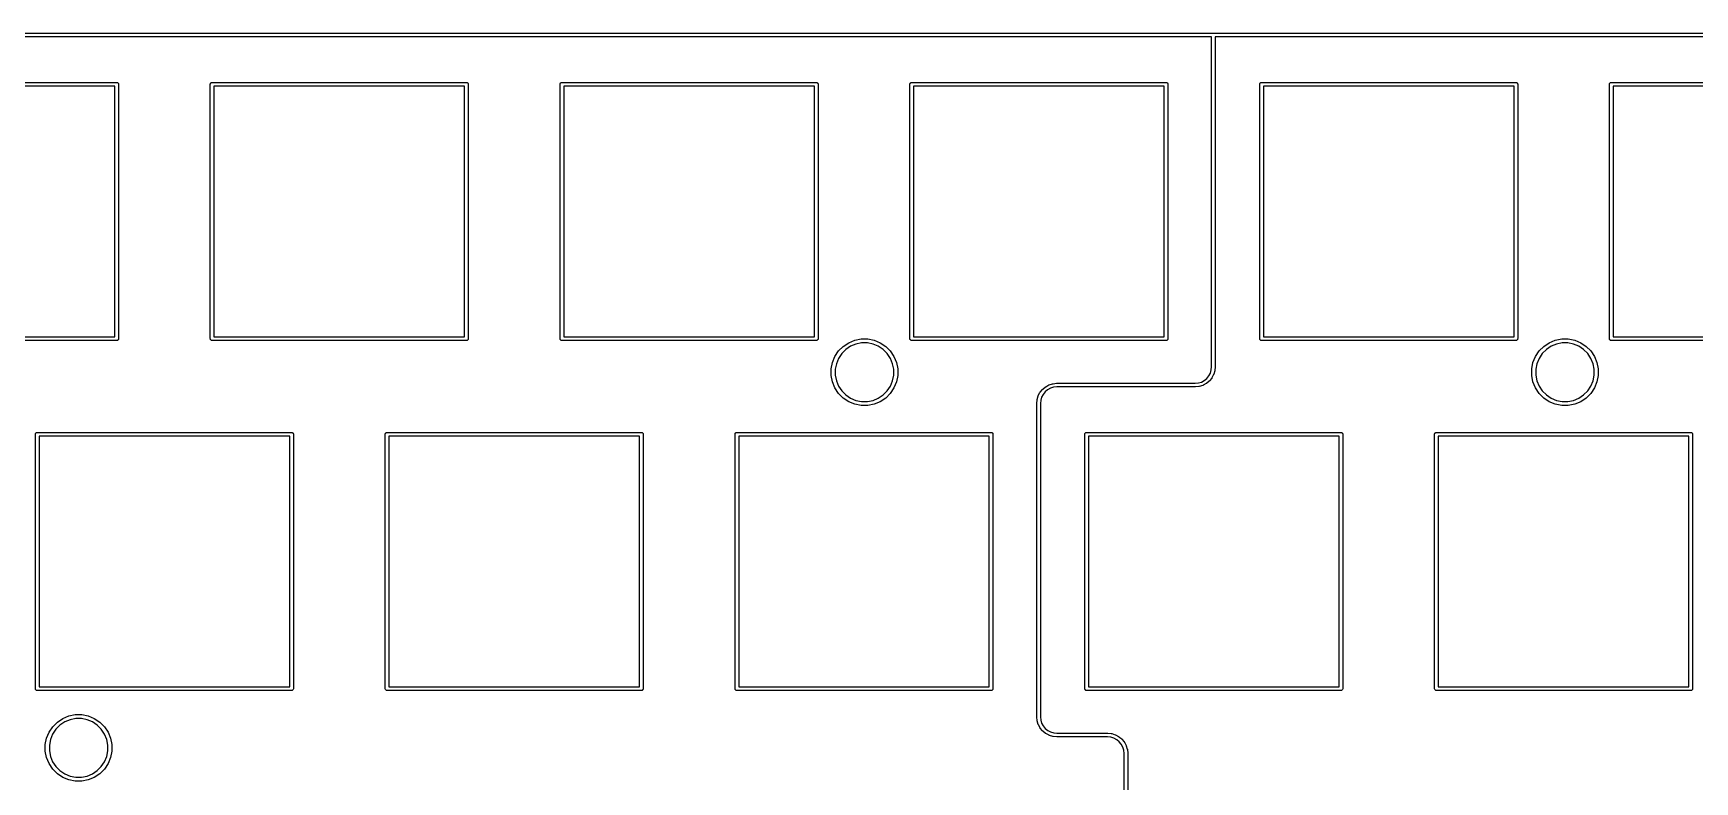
# Model space of a CAD drawing. Extents: x -1 to 304, y -94 to 1.
# Drawn here: x 87 to 177.5, y -39.5 to 1.3 of the extents above; entities that cross this region are included whole.
import ezdxf

# ---------------------------------------------------------------- set-up
doc = ezdxf.new("R2010")
doc.units = 0
doc.layers.add('BLACK', color=7, linetype='CONTINUOUS')

msp = doc.modelspace()

# ---------------------------------------------------------------- linework, layer by layer
at = {"layer": 'BLACK', "linetype": 'CONTINUOUS'}
for p, q in [((151.183, 1.0712), (2.83106, 1.0712)), ((2.83205, 1.2712), (151.278, 1.2712)), ((151.183, -16.8782), (151.183, 1.0712)), ((151.278, 1.2712), (151.283, 1.27168)), ((151.283, 1.27168), (151.288, 1.2712)), ((151.288, 1.2712), (299.777, 1.2712)), ((299.778, 1.0712), (151.383, 1.0712)), ((151.383, 1.0712), (151.383, -16.888)), ((77.7089, -1.4035), (91.5481, -1.4035)), ((91.453, -1.6035), (77.804, -1.6035)), ((91.453, -15.2525), (91.453, -1.6035)), ((91.5481, -1.4035), (91.553, -1.40302)), ((91.553, -1.40302), (91.5579, -1.4035)), ((91.5579, -1.4035), (91.5726, -1.40495)), ((91.5726, -1.40495), (91.5915, -1.41067)), ((91.5915, -1.41067), (91.6089, -1.41995)), ((91.6089, -1.41995), (91.6241, -1.43245)), ((91.6241, -1.43245), (91.6366, -1.44768)), ((91.6366, -1.44768), (91.6459, -1.46505)), ((91.6459, -1.46505), (91.6516, -1.4839)), ((91.6516, -1.4839), (91.6535, -1.5035)), ((91.6535, -1.5035), (91.653, -1.5084)), ((91.653, -1.5084), (91.653, -15.3476)), ((96.6536, -1.5035), (96.6555, -1.4839)), ((96.654, -1.50841), (96.6536, -1.5035)), ((96.654, -15.3476), (96.654, -1.50841)), ((96.6555, -1.4839), (96.6612, -1.46505)), ((96.6612, -1.46505), (96.6705, -1.44768)), ((96.6705, -1.44768), (96.683, -1.43245)), ((96.683, -1.43245), (96.6982, -1.41995)), ((96.6982, -1.41995), (96.7156, -1.41067)), ((96.7156, -1.41067), (96.7344, -1.40495)), ((96.7344, -1.40495), (96.7491, -1.4035)), ((96.7491, -1.4035), (96.754, -1.40302)), ((96.754, -1.40302), (96.7589, -1.4035)), ((96.7589, -1.4035), (110.598, -1.4035)), ((96.854, -1.6035), (96.854, -15.2525)), ((110.503, -1.6035), (96.854, -1.6035)), ((110.503, -15.2525), (110.503, -1.6035)), ((110.598, -1.4035), (110.603, -1.40302)), ((110.603, -1.40302), (110.608, -1.4035)), ((110.608, -1.4035), (110.623, -1.40495)), ((110.623, -1.40495), (110.641, -1.41067)), ((110.641, -1.41067), (110.659, -1.41995)), ((110.659, -1.41995), (110.674, -1.43245)), ((110.674, -1.43245), (110.687, -1.44768)), ((110.687, -1.44768), (110.696, -1.46505)), ((110.696, -1.46505), (110.702, -1.4839)), ((110.702, -1.4839), (110.704, -1.5035)), ((110.704, -1.5035), (110.703, -1.5084)), ((110.703, -1.5084), (110.703, -15.3476)), ((115.704, -1.5035), (115.705, -1.4839)), ((115.704, -1.50841), (115.704, -1.5035)), ((115.704, -15.3476), (115.704, -1.50841)), ((115.705, -1.4839), (115.711, -1.46505)), ((115.711, -1.46505), (115.72, -1.44768)), ((115.72, -1.44768), (115.733, -1.43245)), ((115.733, -1.43245), (115.748, -1.41995)), ((115.748, -1.41995), (115.766, -1.41067)), ((115.766, -1.41067), (115.784, -1.40495)), ((115.784, -1.40495), (115.799, -1.4035)), ((115.799, -1.4035), (115.804, -1.40302)), ((115.804, -1.40302), (115.809, -1.4035)), ((115.809, -1.4035), (129.648, -1.4035)), ((115.904, -1.6035), (115.904, -15.2525)), ((129.553, -1.6035), (115.904, -1.6035)), ((129.553, -15.2525), (129.553, -1.6035)), ((129.648, -1.4035), (129.653, -1.40302)), ((129.653, -1.40302), (129.658, -1.4035)), ((129.658, -1.4035), (129.673, -1.40495)), ((129.673, -1.40495), (129.691, -1.41067)), ((129.691, -1.41067), (129.709, -1.41995)), ((129.709, -1.41995), (129.724, -1.43245)), ((129.724, -1.43245), (129.737, -1.44768)), ((129.737, -1.44768), (129.746, -1.46505)), ((129.746, -1.46505), (129.752, -1.4839)), ((129.752, -1.4839), (129.754, -1.5035)), ((129.754, -1.5035), (129.753, -1.5084)), ((129.753, -1.5084), (129.753, -15.3476)), ((134.754, -1.5035), (134.755, -1.4839)), ((134.754, -1.50841), (134.754, -1.5035)), ((134.754, -15.3476), (134.754, -1.50841)), ((134.755, -1.4839), (134.761, -1.46505)), ((134.761, -1.46505), (134.77, -1.44768)), ((134.77, -1.44768), (134.783, -1.43245)), ((134.783, -1.43245), (134.798, -1.41995)), ((134.798, -1.41995), (134.816, -1.41067)), ((134.816, -1.41067), (134.834, -1.40495)), ((134.834, -1.40495), (134.849, -1.4035)), ((134.849, -1.4035), (134.854, -1.40302)), ((134.854, -1.40302), (134.859, -1.4035)), ((134.859, -1.4035), (148.698, -1.4035)), ((134.954, -1.6035), (134.954, -15.2525)), ((148.603, -1.6035), (134.954, -1.6035)), ((148.603, -15.2525), (148.603, -1.6035)), ((148.698, -1.4035), (148.703, -1.40302)), ((148.703, -1.40302), (148.708, -1.4035)), ((148.708, -1.4035), (148.723, -1.40495)), ((148.723, -1.40495), (148.741, -1.41067)), ((148.741, -1.41067), (148.759, -1.41995)), ((148.759, -1.41995), (148.774, -1.43245)), ((148.774, -1.43245), (148.787, -1.44768)), ((148.787, -1.44768), (148.796, -1.46505)), ((148.796, -1.46505), (148.802, -1.4839)), ((148.802, -1.4839), (148.804, -1.5035)), ((148.804, -1.5035), (148.803, -1.5084)), ((148.803, -1.5084), (148.803, -15.3476)), ((153.804, -1.5035), (153.805, -1.4839)), ((153.804, -1.50841), (153.804, -1.5035)), ((153.804, -15.3476), (153.804, -1.50841)), ((153.805, -1.4839), (153.811, -1.46505)), ((153.811, -1.46505), (153.82, -1.44768)), ((153.82, -1.44768), (153.833, -1.43245)), ((153.833, -1.43245), (153.848, -1.41995)), ((153.848, -1.41995), (153.866, -1.41067)), ((153.866, -1.41067), (153.884, -1.40495)), ((153.884, -1.40495), (153.899, -1.4035)), ((153.899, -1.4035), (153.904, -1.40302)), ((153.904, -1.40302), (153.909, -1.4035)), ((153.909, -1.4035), (167.748, -1.4035)), ((154.004, -1.6035), (154.004, -15.2525)), ((167.653, -1.6035), (154.004, -1.6035)), ((167.653, -15.2525), (167.653, -1.6035)), ((167.748, -1.4035), (167.753, -1.40302)), ((167.753, -1.40302), (167.758, -1.4035)), ((167.758, -1.4035), (167.773, -1.40495)), ((167.773, -1.40495), (167.791, -1.41067)), ((167.791, -1.41067), (167.809, -1.41995)), ((167.809, -1.41995), (167.824, -1.43245)), ((167.824, -1.43245), (167.837, -1.44768)), ((167.837, -1.44768), (167.846, -1.46505)), ((167.846, -1.46505), (167.852, -1.4839)), ((167.852, -1.4839), (167.854, -1.5035)), ((167.854, -1.5035), (167.853, -1.5084)), ((167.853, -1.5084), (167.853, -15.3476)), ((172.854, -1.5035), (172.855, -1.4839)), ((172.854, -1.50841), (172.854, -1.5035)), ((172.854, -15.3476), (172.854, -1.50841)), ((172.855, -1.4839), (172.861, -1.46505)), ((172.861, -1.46505), (172.87, -1.44768)), ((172.87, -1.44768), (172.883, -1.43245)), ((172.883, -1.43245), (172.898, -1.41995)), ((172.898, -1.41995), (172.916, -1.41067)), ((172.916, -1.41067), (172.934, -1.40495)), ((172.934, -1.40495), (172.949, -1.4035)), ((172.949, -1.4035), (172.954, -1.40302)), ((172.954, -1.40302), (172.959, -1.4035)), ((172.959, -1.4035), (186.798, -1.4035)), ((173.054, -1.6035), (173.054, -15.2525)), ((186.703, -1.6035), (173.054, -1.6035)), ((77.804, -15.2525), (91.453, -15.2525)), ((91.6516, -15.3721), (91.6459, -15.391)), ((91.6535, -15.3525), (91.6516, -15.3721)), ((91.653, -15.3476), (91.6535, -15.3525)), ((96.6536, -15.3525), (96.654, -15.3476)), ((96.6555, -15.3721), (96.6536, -15.3525)), ((96.6612, -15.391), (96.6555, -15.3721)), ((96.854, -15.2525), (110.503, -15.2525)), ((110.702, -15.3721), (110.696, -15.391)), ((110.704, -15.3525), (110.702, -15.3721)), ((110.703, -15.3476), (110.704, -15.3525)), ((115.704, -15.3525), (115.704, -15.3476)), ((115.705, -15.3721), (115.704, -15.3525)), ((115.711, -15.391), (115.705, -15.3721)), ((115.904, -15.2525), (129.553, -15.2525)), ((129.752, -15.3721), (129.746, -15.391)), ((129.754, -15.3525), (129.752, -15.3721)), ((129.753, -15.3476), (129.754, -15.3525)), ((131.751, -15.4372), (132.101, -15.3676)), ((132.101, -15.3676), (132.458, -15.3676)), ((132.458, -15.3676), (132.807, -15.4372)), ((134.754, -15.3525), (134.754, -15.3476)), ((134.755, -15.3721), (134.754, -15.3525)), ((134.761, -15.391), (134.755, -15.3721)), ((134.954, -15.2525), (148.603, -15.2525)), ((148.802, -15.3721), (148.796, -15.391)), ((148.804, -15.3525), (148.802, -15.3721)), ((148.803, -15.3476), (148.804, -15.3525)), ((153.804, -15.3525), (153.804, -15.3476)), ((153.805, -15.3721), (153.804, -15.3525)), ((153.811, -15.391), (153.805, -15.3721)), ((154.004, -15.2525), (167.653, -15.2525)), ((167.852, -15.3721), (167.846, -15.391)), ((167.854, -15.3525), (167.852, -15.3721)), ((167.853, -15.3476), (167.854, -15.3525)), ((169.901, -15.4372), (170.251, -15.3676)), ((170.251, -15.3676), (170.608, -15.3676)), ((170.608, -15.3676), (170.957, -15.4372)), ((172.854, -15.3525), (172.854, -15.3476)), ((172.855, -15.3721), (172.854, -15.3525)), ((172.861, -15.391), (172.855, -15.3721)), ((173.054, -15.2525), (186.703, -15.2525)), ((91.5481, -15.4525), (77.7089, -15.4525)), ((91.553, -15.453), (91.5481, -15.4525)), ((91.5579, -15.4525), (91.553, -15.453)), ((91.5726, -15.4511), (91.5579, -15.4525)), ((91.5915, -15.4453), (91.5726, -15.4511)), ((91.6089, -15.436), (91.5915, -15.4453)), ((91.6241, -15.4236), (91.6089, -15.436)), ((91.6366, -15.4083), (91.6241, -15.4236)), ((91.6459, -15.391), (91.6366, -15.4083)), ((96.6705, -15.4083), (96.6612, -15.391)), ((96.683, -15.4236), (96.6705, -15.4083)), ((96.6982, -15.436), (96.683, -15.4236)), ((96.7156, -15.4453), (96.6982, -15.436)), ((96.7344, -15.4511), (96.7156, -15.4453)), ((96.754, -15.453), (96.7344, -15.4511)), ((96.7589, -15.4525), (96.754, -15.453)), ((110.598, -15.4525), (96.7589, -15.4525)), ((110.603, -15.453), (110.598, -15.4525)), ((110.608, -15.4525), (110.603, -15.453)), ((110.623, -15.4511), (110.608, -15.4525)), ((110.641, -15.4453), (110.623, -15.4511)), ((110.659, -15.436), (110.641, -15.4453)), ((110.674, -15.4236), (110.659, -15.436)), ((110.687, -15.4083), (110.674, -15.4236)), ((110.696, -15.391), (110.687, -15.4083)), ((115.72, -15.4083), (115.711, -15.391)), ((115.733, -15.4236), (115.72, -15.4083)), ((115.748, -15.436), (115.733, -15.4236)), ((115.766, -15.4453), (115.748, -15.436)), ((115.784, -15.4511), (115.766, -15.4453)), ((115.804, -15.453), (115.784, -15.4511)), ((115.809, -15.4525), (115.804, -15.453)), ((129.648, -15.4525), (115.809, -15.4525)), ((129.653, -15.453), (129.648, -15.4525)), ((129.658, -15.4525), (129.653, -15.453)), ((129.673, -15.4511), (129.658, -15.4525)), ((129.691, -15.4453), (129.673, -15.4511)), ((129.709, -15.436), (129.691, -15.4453)), ((129.724, -15.4236), (129.709, -15.436)), ((129.737, -15.4083), (129.724, -15.4236)), ((129.746, -15.391), (129.737, -15.4083)), ((130.674, -16.3209), (130.872, -16.0242)), ((131.042, -16.1638), (130.868, -16.4246)), ((130.872, -16.0242), (131.125, -15.7719)), ((131.264, -15.942), (131.042, -16.1638)), ((131.125, -15.7719), (131.421, -15.5737)), ((131.525, -15.7677), (131.264, -15.942)), ((131.421, -15.5737), (131.751, -15.4372)), ((131.815, -15.6477), (131.525, -15.7677)), ((132.122, -15.5865), (131.815, -15.6477)), ((132.436, -15.5865), (132.122, -15.5865)), ((132.744, -15.6477), (132.436, -15.5865)), ((133.033, -15.7677), (132.744, -15.6477)), ((132.807, -15.4372), (133.137, -15.5737)), ((133.294, -15.942), (133.033, -15.7677)), ((133.137, -15.5737), (133.434, -15.7719)), ((133.516, -16.1638), (133.294, -15.942)), ((133.434, -15.7719), (133.686, -16.0242)), ((133.69, -16.4246), (133.516, -16.1638)), ((133.686, -16.0242), (133.884, -16.3209)), ((134.77, -15.4083), (134.761, -15.391)), ((134.783, -15.4236), (134.77, -15.4083)), ((134.798, -15.436), (134.783, -15.4236)), ((134.816, -15.4453), (134.798, -15.436)), ((134.834, -15.4511), (134.816, -15.4453)), ((134.854, -15.453), (134.834, -15.4511)), ((134.859, -15.4525), (134.854, -15.453)), ((148.698, -15.4525), (134.859, -15.4525)), ((148.703, -15.453), (148.698, -15.4525)), ((148.708, -15.4525), (148.703, -15.453)), ((148.723, -15.4511), (148.708, -15.4525)), ((148.741, -15.4453), (148.723, -15.4511)), ((148.759, -15.436), (148.741, -15.4453)), ((148.774, -15.4236), (148.759, -15.436)), ((148.787, -15.4083), (148.774, -15.4236)), ((148.796, -15.391), (148.787, -15.4083)), ((153.82, -15.4083), (153.811, -15.391)), ((153.833, -15.4236), (153.82, -15.4083)), ((153.848, -15.436), (153.833, -15.4236)), ((153.866, -15.4453), (153.848, -15.436)), ((153.884, -15.4511), (153.866, -15.4453)), ((153.904, -15.453), (153.884, -15.4511)), ((153.909, -15.4525), (153.904, -15.453)), ((167.748, -15.4525), (153.909, -15.4525)), ((167.753, -15.453), (167.748, -15.4525)), ((167.758, -15.4525), (167.753, -15.453)), ((167.773, -15.4511), (167.758, -15.4525)), ((167.791, -15.4453), (167.773, -15.4511)), ((167.809, -15.436), (167.791, -15.4453)), ((167.824, -15.4236), (167.809, -15.436)), ((167.837, -15.4083), (167.824, -15.4236)), ((167.846, -15.391), (167.837, -15.4083)), ((168.824, -16.3209), (169.022, -16.0242)), ((169.192, -16.1638), (169.018, -16.4246)), ((169.022, -16.0242), (169.275, -15.7719)), ((169.414, -15.942), (169.192, -16.1638)), ((169.275, -15.7719), (169.571, -15.5737)), ((169.675, -15.7677), (169.414, -15.942)), ((169.571, -15.5737), (169.901, -15.4372)), ((169.965, -15.6477), (169.675, -15.7677)), ((170.272, -15.5865), (169.965, -15.6477)), ((170.586, -15.5865), (170.272, -15.5865)), ((170.894, -15.6477), (170.586, -15.5865)), ((171.183, -15.7677), (170.894, -15.6477)), ((170.957, -15.4372), (171.287, -15.5737)), ((171.444, -15.942), (171.183, -15.7677)), ((171.287, -15.5737), (171.584, -15.7719)), ((171.666, -16.1638), (171.444, -15.942)), ((171.584, -15.7719), (171.836, -16.0242)), ((171.84, -16.4246), (171.666, -16.1638)), ((171.836, -16.0242), (172.034, -16.3209)), ((172.87, -15.4083), (172.861, -15.391)), ((172.883, -15.4236), (172.87, -15.4083)), ((172.898, -15.436), (172.883, -15.4236)), ((172.916, -15.4453), (172.898, -15.436)), ((172.934, -15.4511), (172.916, -15.4453)), ((172.954, -15.453), (172.934, -15.4511)), ((172.959, -15.4525), (172.954, -15.453)), ((186.798, -15.4525), (172.959, -15.4525)), ((130.468, -17.0004), (130.537, -16.6505)), ((130.468, -17.3572), (130.468, -17.0004)), ((130.537, -16.6505), (130.674, -16.3209)), ((130.748, -16.7143), (130.687, -17.022)), ((130.687, -17.022), (130.687, -17.3356)), ((130.868, -16.4246), (130.748, -16.7143)), ((133.81, -16.7143), (133.69, -16.4246)), ((133.871, -17.022), (133.81, -16.7143)), ((133.871, -17.3356), (133.871, -17.022)), ((133.884, -16.3209), (134.021, -16.6505)), ((134.021, -16.6505), (134.09, -17.0004)), ((134.09, -17.0004), (134.09, -17.3572)), ((151.115, -17.2259), (151.166, -17.0578)), ((151.166, -17.0578), (151.183, -16.8782)), ((151.36, -17.1062), (151.304, -17.2931)), ((151.362, -17.0973), (151.36, -17.1062)), ((151.364, -17.0885), (151.362, -17.0973)), ((151.383, -16.8929), (151.364, -17.0871)), ((151.364, -17.0871), (151.364, -17.0885)), ((151.383, -16.888), (151.383, -16.8928)), ((151.383, -16.8928), (151.383, -16.8929)), ((168.618, -17.0004), (168.687, -16.6505)), ((168.618, -17.3572), (168.618, -17.0004)), ((168.687, -16.6505), (168.824, -16.3209)), ((168.898, -16.7143), (168.837, -17.022)), ((168.837, -17.022), (168.837, -17.3356)), ((169.018, -16.4246), (168.898, -16.7143)), ((171.96, -16.7143), (171.84, -16.4246)), ((172.021, -17.022), (171.96, -16.7143)), ((172.021, -17.3356), (172.021, -17.022)), ((172.034, -16.3209), (172.171, -16.6505)), ((172.171, -16.6505), (172.24, -17.0004)), ((172.24, -17.0004), (172.24, -17.3572)), ((130.537, -17.7071), (130.468, -17.3572)), ((130.674, -18.0367), (130.537, -17.7071)), ((130.872, -18.3334), (130.674, -18.0367)), ((130.687, -17.3356), (130.748, -17.6433)), ((130.748, -17.6433), (130.868, -17.933)), ((130.868, -17.933), (131.042, -18.1938)), ((133.516, -18.1938), (133.69, -17.933)), ((133.884, -18.0367), (133.686, -18.3334)), ((133.69, -17.933), (133.81, -17.6433)), ((133.81, -17.6433), (133.871, -17.3356)), ((134.021, -17.7071), (133.884, -18.0367)), ((134.09, -17.3572), (134.021, -17.7071)), ((141.985, -18.1014), (142.135, -17.977)), ((142.135, -17.977), (142.136, -17.9761)), ((142.136, -17.9761), (142.144, -17.9712)), ((142.144, -17.9712), (142.152, -17.9661)), ((142.152, -17.9661), (142.323, -17.8733)), ((142.41, -18.0539), (142.255, -18.1374)), ((142.323, -17.8733), (142.324, -17.8726)), ((142.324, -17.8726), (142.333, -17.8692)), ((142.333, -17.8692), (142.341, -17.8657)), ((142.341, -17.8657), (142.528, -17.808)), ((142.577, -18.002), (142.41, -18.0539)), ((142.528, -17.808), (142.529, -17.8076)), ((142.529, -17.8076), (142.538, -17.8059)), ((142.538, -17.8059), (142.547, -17.8041)), ((142.547, -17.8041), (142.741, -17.7837)), ((142.757, -17.9831), (142.577, -18.002)), ((142.741, -17.7837), (142.742, -17.7835)), ((142.742, -17.7835), (142.747, -17.7836)), ((142.747, -17.7836), (142.751, -17.7831)), ((142.751, -17.7831), (142.753, -17.7831)), ((142.753, -17.7831), (142.753, -17.7831)), ((142.753, -17.7831), (150.283, -17.7831)), ((142.758, -17.9831), (142.757, -17.9831)), ((150.288, -17.9831), (142.758, -17.9831)), ((150.283, -17.7831), (150.285, -17.7831)), ((150.285, -17.7831), (150.464, -17.7642)), ((150.291, -17.9831), (150.288, -17.9831)), ((150.288, -17.9831), (150.288, -17.9831)), ((150.295, -17.9826), (150.291, -17.9831)), ((150.299, -17.9827), (150.295, -17.9826)), ((150.301, -17.9825), (150.299, -17.9827)), ((150.495, -17.9621), (150.301, -17.9825)), ((150.464, -17.7642), (150.632, -17.7123)), ((150.504, -17.9603), (150.495, -17.9621)), ((150.513, -17.9586), (150.504, -17.9603)), ((150.514, -17.9582), (150.513, -17.9586)), ((150.7, -17.9005), (150.514, -17.9582)), ((150.632, -17.7123), (150.786, -17.6288)), ((150.709, -17.897), (150.7, -17.9005)), ((150.717, -17.8936), (150.709, -17.897)), ((150.718, -17.8929), (150.717, -17.8936)), ((150.89, -17.8001), (150.718, -17.8929)), ((150.718, -17.8929), (150.718, -17.8929)), ((150.718, -17.8929), (150.718, -17.8929)), ((150.786, -17.6288), (150.922, -17.5169)), ((150.898, -17.795), (150.89, -17.8001)), ((150.905, -17.7901), (150.898, -17.795)), ((150.906, -17.7892), (150.905, -17.7901)), ((151.057, -17.6648), (150.906, -17.7892)), ((150.922, -17.5169), (151.032, -17.3809)), ((151.032, -17.3809), (151.115, -17.2259)), ((151.063, -17.6583), (151.057, -17.6648)), ((151.069, -17.652), (151.063, -17.6583)), ((151.07, -17.6509), (151.069, -17.652)), ((151.194, -17.4997), (151.07, -17.6509)), ((151.07, -17.6509), (151.07, -17.6509)), ((151.07, -17.6509), (151.07, -17.6509)), ((151.199, -17.4922), (151.194, -17.4997)), ((151.204, -17.4847), (151.199, -17.4922)), ((151.296, -17.3111), (151.204, -17.4834)), ((151.204, -17.4834), (151.204, -17.4834)), ((151.204, -17.4834), (151.204, -17.4834)), ((151.204, -17.4834), (151.204, -17.4847)), ((151.3, -17.3027), (151.296, -17.3111)), ((151.303, -17.2944), (151.3, -17.3027)), ((151.304, -17.2931), (151.303, -17.2944)), ((168.687, -17.7071), (168.618, -17.3572)), ((168.824, -18.0367), (168.687, -17.7071)), ((169.022, -18.3334), (168.824, -18.0367)), ((168.837, -17.3356), (168.898, -17.6433)), ((168.898, -17.6433), (169.018, -17.933)), ((169.018, -17.933), (169.192, -18.1938)), ((171.666, -18.1938), (171.84, -17.933)), ((172.034, -18.0367), (171.836, -18.3334)), ((171.84, -17.933), (171.96, -17.6433)), ((171.96, -17.6433), (172.021, -17.3356)), ((172.171, -17.7071), (172.034, -18.0367)), ((172.24, -17.3572), (172.171, -17.7071)), ((131.125, -18.5857), (130.872, -18.3334)), ((131.042, -18.1938), (131.264, -18.4156)), ((131.421, -18.7839), (131.125, -18.5857)), ((131.264, -18.4156), (131.525, -18.5899)), ((131.751, -18.9204), (131.421, -18.7839)), ((131.525, -18.5899), (131.815, -18.7099)), ((132.101, -18.99), (131.751, -18.9204)), ((131.815, -18.7099), (132.122, -18.7711)), ((132.458, -18.99), (132.101, -18.99)), ((132.122, -18.7711), (132.436, -18.7711)), ((132.436, -18.7711), (132.744, -18.7099)), ((132.807, -18.9204), (132.458, -18.99)), ((132.744, -18.7099), (133.033, -18.5899)), ((133.137, -18.7839), (132.807, -18.9204)), ((133.033, -18.5899), (133.294, -18.4156)), ((133.434, -18.5857), (133.137, -18.7839)), ((133.294, -18.4156), (133.516, -18.1938)), ((133.686, -18.3334), (133.434, -18.5857)), ((141.658, -18.8782), (141.659, -18.8734)), ((141.658, -35.9352), (141.658, -18.8782)), ((141.659, -18.8733), (141.678, -18.6791)), ((141.659, -18.8734), (141.659, -18.8733)), ((141.678, -18.6777), (141.68, -18.6689)), ((141.678, -18.6791), (141.678, -18.6777)), ((141.68, -18.6689), (141.682, -18.66)), ((141.682, -18.66), (141.738, -18.4731)), ((141.738, -18.4718), (141.742, -18.4635)), ((141.738, -18.4731), (141.738, -18.4718)), ((141.742, -18.4635), (141.745, -18.4551)), ((141.745, -18.4551), (141.837, -18.2828)), ((141.837, -18.2828), (141.838, -18.2815)), ((141.837, -18.2828), (141.837, -18.2828)), ((141.837, -18.2828), (141.837, -18.2828)), ((141.838, -18.2815), (141.843, -18.2741)), ((141.843, -18.2741), (141.848, -18.2665)), ((141.848, -18.2665), (141.971, -18.1153)), ((141.876, -18.7084), (141.858, -18.888)), ((141.858, -18.888), (141.858, -35.9302)), ((141.927, -18.5403), (141.876, -18.7084)), ((142.009, -18.3853), (141.927, -18.5403)), ((141.971, -18.1153), (141.972, -18.1142)), ((141.971, -18.1153), (141.971, -18.1153)), ((141.971, -18.1153), (141.971, -18.1153)), ((141.972, -18.1142), (141.979, -18.1079)), ((141.979, -18.1079), (141.985, -18.1014)), ((142.12, -18.2493), (142.009, -18.3853)), ((142.255, -18.1374), (142.12, -18.2493)), ((169.275, -18.5857), (169.022, -18.3334)), ((169.192, -18.1938), (169.414, -18.4156)), ((169.571, -18.7839), (169.275, -18.5857)), ((169.414, -18.4156), (169.675, -18.5899)), ((169.901, -18.9204), (169.571, -18.7839)), ((169.675, -18.5899), (169.965, -18.7099)), ((170.251, -18.99), (169.901, -18.9204)), ((169.965, -18.7099), (170.272, -18.7711)), ((170.608, -18.99), (170.251, -18.99)), ((170.272, -18.7711), (170.586, -18.7711)), ((170.586, -18.7711), (170.894, -18.7099)), ((170.957, -18.9204), (170.608, -18.99)), ((170.894, -18.7099), (171.183, -18.5899)), ((171.287, -18.7839), (170.957, -18.9204)), ((171.183, -18.5899), (171.444, -18.4156)), ((171.584, -18.5857), (171.287, -18.7839)), ((171.444, -18.4156), (171.666, -18.1938)), ((171.836, -18.3334), (171.584, -18.5857)), ((87.1286, -20.5535), (87.1305, -20.5339)), ((87.129, -20.5584), (87.1286, -20.5535)), ((87.129, -34.3976), (87.129, -20.5584)), ((87.1305, -20.5339), (87.1362, -20.515)), ((87.1362, -20.515), (87.1455, -20.4977)), ((87.1455, -20.4977), (87.158, -20.4824)), ((87.158, -20.4824), (87.1732, -20.47)), ((87.1732, -20.47), (87.1906, -20.4607)), ((87.1906, -20.4607), (87.2094, -20.4549)), ((87.2094, -20.4549), (87.2241, -20.4535)), ((87.2241, -20.4535), (87.229, -20.453)), ((87.229, -20.453), (87.2339, -20.4535)), ((87.2339, -20.4535), (101.073, -20.4535)), ((87.329, -20.6535), (87.329, -34.3025)), ((100.978, -20.6535), (87.329, -20.6535)), ((100.978, -34.3025), (100.978, -20.6535)), ((101.073, -20.4535), (101.078, -20.453)), ((101.078, -20.453), (101.083, -20.4535)), ((101.083, -20.4535), (101.098, -20.4549)), ((101.098, -20.4549), (101.116, -20.4607)), ((101.116, -20.4607), (101.134, -20.47)), ((101.134, -20.47), (101.149, -20.4824)), ((101.149, -20.4824), (101.162, -20.4977)), ((101.162, -20.4977), (101.171, -20.515)), ((101.171, -20.515), (101.177, -20.5339)), ((101.177, -20.5339), (101.179, -20.5535)), ((101.179, -20.5535), (101.178, -20.5584)), ((101.178, -20.5584), (101.178, -34.3976)), ((106.179, -20.5535), (106.18, -20.5339)), ((106.179, -20.5584), (106.179, -20.5535)), ((106.179, -34.3976), (106.179, -20.5584)), ((106.18, -20.5339), (106.186, -20.515)), ((106.186, -20.515), (106.195, -20.4977)), ((106.195, -20.4977), (106.208, -20.4824)), ((106.208, -20.4824), (106.223, -20.47)), ((106.223, -20.47), (106.241, -20.4607)), ((106.241, -20.4607), (106.259, -20.4549)), ((106.259, -20.4549), (106.274, -20.4535)), ((106.274, -20.4535), (106.279, -20.453)), ((106.279, -20.453), (106.284, -20.4535)), ((106.284, -20.4535), (120.123, -20.4535)), ((106.379, -20.6535), (106.379, -34.3025)), ((120.028, -20.6535), (106.379, -20.6535)), ((120.028, -34.3025), (120.028, -20.6535)), ((120.123, -20.4535), (120.128, -20.453)), ((120.128, -20.453), (120.133, -20.4535)), ((120.133, -20.4535), (120.148, -20.4549)), ((120.148, -20.4549), (120.166, -20.4607)), ((120.166, -20.4607), (120.184, -20.47)), ((120.184, -20.47), (120.199, -20.4824)), ((120.199, -20.4824), (120.212, -20.4977)), ((120.212, -20.4977), (120.221, -20.515)), ((120.221, -20.515), (120.227, -20.5339)), ((120.227, -20.5339), (120.229, -20.5535)), ((120.229, -20.5535), (120.228, -20.5584)), ((120.228, -20.5584), (120.228, -34.3976)), ((125.229, -20.5535), (125.23, -20.5339)), ((125.229, -20.5584), (125.229, -20.5535)), ((125.229, -34.3976), (125.229, -20.5584)), ((125.23, -20.5339), (125.236, -20.515)), ((125.236, -20.515), (125.245, -20.4977)), ((125.245, -20.4977), (125.258, -20.4824)), ((125.258, -20.4824), (125.273, -20.47)), ((125.273, -20.47), (125.291, -20.4607)), ((125.291, -20.4607), (125.309, -20.4549)), ((125.309, -20.4549), (125.324, -20.4535)), ((125.324, -20.4535), (125.329, -20.453)), ((125.329, -20.453), (125.334, -20.4535)), ((125.334, -20.4535), (139.173, -20.4535)), ((125.429, -20.6535), (125.429, -34.3025)), ((139.078, -20.6535), (125.429, -20.6535)), ((139.078, -34.3025), (139.078, -20.6535)), ((139.173, -20.4535), (139.178, -20.453)), ((139.178, -20.453), (139.183, -20.4535)), ((139.183, -20.4535), (139.198, -20.4549)), ((139.198, -20.4549), (139.216, -20.4607)), ((139.216, -20.4607), (139.234, -20.47)), ((139.234, -20.47), (139.249, -20.4824)), ((139.249, -20.4824), (139.262, -20.4977)), ((139.262, -20.4977), (139.271, -20.515)), ((139.271, -20.515), (139.277, -20.5339)), ((139.277, -20.5339), (139.279, -20.5535)), ((139.279, -20.5535), (139.278, -20.5584)), ((139.278, -20.5584), (139.278, -34.3976)), ((144.279, -20.5535), (144.28, -20.5339)), ((144.279, -20.5584), (144.279, -20.5535)), ((144.279, -34.3976), (144.279, -20.5584)), ((144.28, -20.5339), (144.286, -20.515)), ((144.286, -20.515), (144.295, -20.4977)), ((144.295, -20.4977), (144.308, -20.4824)), ((144.308, -20.4824), (144.323, -20.47)), ((144.323, -20.47), (144.341, -20.4607)), ((144.341, -20.4607), (144.359, -20.4549)), ((144.359, -20.4549), (144.374, -20.4535)), ((144.374, -20.4535), (144.379, -20.453)), ((144.379, -20.453), (144.384, -20.4535)), ((144.384, -20.4535), (158.223, -20.4535)), ((144.479, -20.6535), (144.479, -34.3025)), ((158.128, -20.6535), (144.479, -20.6535)), ((158.128, -34.3025), (158.128, -20.6535)), ((158.223, -20.4535), (158.228, -20.453)), ((158.228, -20.453), (158.233, -20.4535)), ((158.233, -20.4535), (158.248, -20.4549)), ((158.248, -20.4549), (158.266, -20.4607)), ((158.266, -20.4607), (158.284, -20.47)), ((158.284, -20.47), (158.299, -20.4824)), ((158.299, -20.4824), (158.312, -20.4977)), ((158.312, -20.4977), (158.321, -20.515)), ((158.321, -20.515), (158.327, -20.5339)), ((158.327, -20.5339), (158.329, -20.5535)), ((158.329, -20.5535), (158.328, -20.5584)), ((158.328, -20.5584), (158.328, -34.3976)), ((163.329, -20.5535), (163.33, -20.5339)), ((163.329, -20.5584), (163.329, -20.5535)), ((163.329, -34.3976), (163.329, -20.5584)), ((163.33, -20.5339), (163.336, -20.515)), ((163.336, -20.515), (163.345, -20.4977)), ((163.345, -20.4977), (163.358, -20.4824)), ((163.358, -20.4824), (163.373, -20.47)), ((163.373, -20.47), (163.391, -20.4607)), ((163.391, -20.4607), (163.409, -20.4549)), ((163.409, -20.4549), (163.424, -20.4535)), ((163.424, -20.4535), (163.429, -20.453)), ((163.429, -20.453), (163.434, -20.4535)), ((163.434, -20.4535), (177.273, -20.4535)), ((163.529, -20.6535), (163.529, -34.3025)), ((177.178, -20.6535), (163.529, -20.6535)), ((177.178, -34.3025), (177.178, -20.6535)), ((177.273, -20.4535), (177.278, -20.453)), ((177.278, -20.453), (177.283, -20.4535)), ((177.283, -20.4535), (177.298, -20.4549)), ((177.298, -20.4549), (177.316, -20.4607)), ((177.316, -20.4607), (177.334, -20.47)), ((177.334, -20.47), (177.349, -20.4824)), ((177.349, -20.4824), (177.362, -20.4977)), ((177.362, -20.4977), (177.371, -20.515)), ((177.371, -20.515), (177.377, -20.5339)), ((177.377, -20.5339), (177.379, -20.5535)), ((177.379, -20.5535), (177.378, -20.5584)), ((177.378, -20.5584), (177.378, -34.3976)), ((87.329, -34.3025), (100.978, -34.3025)), ((106.379, -34.3025), (120.028, -34.3025)), ((125.429, -34.3025), (139.078, -34.3025)), ((144.479, -34.3025), (158.128, -34.3025)), ((163.529, -34.3025), (177.178, -34.3025)), ((87.1286, -34.4025), (87.129, -34.3976)), ((87.1305, -34.4221), (87.1286, -34.4025)), ((87.1362, -34.441), (87.1305, -34.4221)), ((87.1455, -34.4583), (87.1362, -34.441)), ((87.158, -34.4736), (87.1455, -34.4583)), ((87.1732, -34.486), (87.158, -34.4736)), ((87.1906, -34.4953), (87.1732, -34.486)), ((87.2094, -34.5011), (87.1906, -34.4953)), ((87.229, -34.503), (87.2094, -34.5011)), ((87.2339, -34.5025), (87.229, -34.503)), ((101.073, -34.5025), (87.2339, -34.5025)), ((101.078, -34.503), (101.073, -34.5025)), ((101.083, -34.5025), (101.078, -34.503)), ((101.098, -34.5011), (101.083, -34.5025)), ((101.116, -34.4953), (101.098, -34.5011)), ((101.134, -34.486), (101.116, -34.4953)), ((101.149, -34.4736), (101.134, -34.486)), ((101.162, -34.4583), (101.149, -34.4736)), ((101.171, -34.441), (101.162, -34.4583)), ((101.177, -34.4221), (101.171, -34.441)), ((101.179, -34.4025), (101.177, -34.4221)), ((101.178, -34.3976), (101.179, -34.4025)), ((106.179, -34.4025), (106.179, -34.3976)), ((106.18, -34.4221), (106.179, -34.4025)), ((106.186, -34.441), (106.18, -34.4221)), ((106.195, -34.4583), (106.186, -34.441)), ((106.208, -34.4736), (106.195, -34.4583)), ((106.223, -34.486), (106.208, -34.4736)), ((106.241, -34.4953), (106.223, -34.486)), ((106.259, -34.5011), (106.241, -34.4953)), ((106.279, -34.503), (106.259, -34.5011)), ((106.284, -34.5025), (106.279, -34.503)), ((120.123, -34.5025), (106.284, -34.5025)), ((120.128, -34.503), (120.123, -34.5025)), ((120.133, -34.5025), (120.128, -34.503)), ((120.148, -34.5011), (120.133, -34.5025)), ((120.166, -34.4953), (120.148, -34.5011)), ((120.184, -34.486), (120.166, -34.4953)), ((120.199, -34.4736), (120.184, -34.486)), ((120.212, -34.4583), (120.199, -34.4736)), ((120.221, -34.441), (120.212, -34.4583)), ((120.227, -34.4221), (120.221, -34.441)), ((120.229, -34.4025), (120.227, -34.4221)), ((120.228, -34.3976), (120.229, -34.4025)), ((125.229, -34.4025), (125.229, -34.3976)), ((125.23, -34.4221), (125.229, -34.4025)), ((125.236, -34.441), (125.23, -34.4221)), ((125.245, -34.4583), (125.236, -34.441)), ((125.258, -34.4736), (125.245, -34.4583)), ((125.273, -34.486), (125.258, -34.4736)), ((125.291, -34.4953), (125.273, -34.486)), ((125.309, -34.5011), (125.291, -34.4953)), ((125.329, -34.503), (125.309, -34.5011)), ((125.334, -34.5025), (125.329, -34.503)), ((139.173, -34.5025), (125.334, -34.5025)), ((139.178, -34.503), (139.173, -34.5025)), ((139.183, -34.5025), (139.178, -34.503)), ((139.198, -34.5011), (139.183, -34.5025)), ((139.216, -34.4953), (139.198, -34.5011)), ((139.234, -34.486), (139.216, -34.4953)), ((139.249, -34.4736), (139.234, -34.486)), ((139.262, -34.4583), (139.249, -34.4736)), ((139.271, -34.441), (139.262, -34.4583)), ((139.277, -34.4221), (139.271, -34.441)), ((139.279, -34.4025), (139.277, -34.4221)), ((139.278, -34.3976), (139.279, -34.4025)), ((144.279, -34.4025), (144.279, -34.3976)), ((144.28, -34.4221), (144.279, -34.4025)), ((144.286, -34.441), (144.28, -34.4221)), ((144.295, -34.4583), (144.286, -34.441)), ((144.308, -34.4736), (144.295, -34.4583)), ((144.323, -34.486), (144.308, -34.4736)), ((144.341, -34.4953), (144.323, -34.486)), ((144.359, -34.5011), (144.341, -34.4953)), ((144.379, -34.503), (144.359, -34.5011)), ((144.384, -34.5025), (144.379, -34.503)), ((158.223, -34.5025), (144.384, -34.5025)), ((158.228, -34.503), (158.223, -34.5025)), ((158.233, -34.5025), (158.228, -34.503)), ((158.248, -34.5011), (158.233, -34.5025)), ((158.266, -34.4953), (158.248, -34.5011)), ((158.284, -34.486), (158.266, -34.4953)), ((158.299, -34.4736), (158.284, -34.486)), ((158.312, -34.4583), (158.299, -34.4736)), ((158.321, -34.441), (158.312, -34.4583)), ((158.327, -34.4221), (158.321, -34.441)), ((158.329, -34.4025), (158.327, -34.4221)), ((158.328, -34.3976), (158.329, -34.4025)), ((163.329, -34.4025), (163.329, -34.3976)), ((163.33, -34.4221), (163.329, -34.4025)), ((163.336, -34.441), (163.33, -34.4221)), ((163.345, -34.4583), (163.336, -34.441)), ((163.358, -34.4736), (163.345, -34.4583)), ((163.373, -34.486), (163.358, -34.4736)), ((163.391, -34.4953), (163.373, -34.486)), ((163.409, -34.5011), (163.391, -34.4953)), ((163.429, -34.503), (163.409, -34.5011)), ((163.434, -34.5025), (163.429, -34.503)), ((177.273, -34.5025), (163.434, -34.5025)), ((177.278, -34.503), (177.273, -34.5025)), ((177.283, -34.5025), (177.278, -34.503)), ((177.298, -34.5011), (177.283, -34.5025)), ((177.316, -34.4953), (177.298, -34.5011)), ((177.334, -34.486), (177.316, -34.4953)), ((177.349, -34.4736), (177.334, -34.486)), ((177.362, -34.4583), (177.349, -34.4736)), ((177.371, -34.441), (177.362, -34.4583)), ((177.377, -34.4221), (177.371, -34.441)), ((177.379, -34.4025), (177.377, -34.4221)), ((177.378, -34.3976), (177.379, -34.4025)), ((88.3245, -36.2219), (88.6212, -36.0237)), ((88.6212, -36.0237), (88.9508, -35.8872)), ((89.0147, -36.0977), (88.7249, -36.2177)), ((88.9508, -35.8872), (89.3007, -35.8176)), ((89.3223, -36.0365), (89.0147, -36.0977)), ((89.3007, -35.8176), (89.6575, -35.8176)), ((89.6359, -36.0365), (89.3223, -36.0365)), ((89.9436, -36.0977), (89.6359, -36.0365)), ((89.6575, -35.8176), (90.0074, -35.8872)), ((90.2334, -36.2177), (89.9436, -36.0977)), ((90.0074, -35.8872), (90.3371, -36.0237)), ((90.3371, -36.0237), (90.6337, -36.2219)), ((141.658, -35.9354), (141.658, -35.9352)), ((141.658, -35.9376), (141.658, -35.9354)), ((141.659, -35.942), (141.658, -35.9376)), ((141.659, -35.9463), (141.659, -35.942)), ((141.659, -35.9477), (141.659, -35.9463)), ((141.679, -36.1418), (141.659, -35.9477)), ((141.681, -36.1507), (141.679, -36.1418)), ((141.683, -36.1596), (141.681, -36.1507)), ((141.683, -36.1609), (141.683, -36.1596)), ((141.741, -36.3474), (141.683, -36.1609)), ((141.858, -35.9302), (141.858, -35.9319)), ((141.858, -35.9319), (141.877, -36.1112)), ((141.877, -36.1112), (141.929, -36.2789)), ((87.7375, -37.1005), (87.874, -36.7709)), ((87.874, -36.7709), (88.0722, -36.4742)), ((88.068, -36.8746), (87.948, -37.1643)), ((88.2423, -36.6138), (88.068, -36.8746)), ((88.0722, -36.4742), (88.3245, -36.2219)), ((88.4641, -36.392), (88.2423, -36.6138)), ((88.7249, -36.2177), (88.4641, -36.392)), ((90.4941, -36.392), (90.2334, -36.2177)), ((90.7159, -36.6138), (90.4941, -36.392)), ((90.6337, -36.2219), (90.886, -36.4742)), ((90.8902, -36.8746), (90.7159, -36.6138)), ((90.886, -36.4742), (91.0842, -36.7709)), ((91.0102, -37.1643), (90.8902, -36.8746)), ((91.0842, -36.7709), (91.2207, -37.1005)), ((141.744, -36.3558), (141.741, -36.3474)), ((141.748, -36.3641), (141.744, -36.3558)), ((141.748, -36.3654), (141.748, -36.3641)), ((141.841, -36.5371), (141.748, -36.3654)), ((141.748, -36.3654), (141.748, -36.3654)), ((141.748, -36.3654), (141.748, -36.3654)), ((141.846, -36.5446), (141.841, -36.5371)), ((141.851, -36.5522), (141.846, -36.5446)), ((141.852, -36.5532), (141.851, -36.5522)), ((141.977, -36.7036), (141.852, -36.5532)), ((141.929, -36.2789), (142.013, -36.4333)), ((141.983, -36.71), (141.977, -36.7036)), ((141.989, -36.7165), (141.983, -36.71)), ((141.99, -36.7174), (141.989, -36.7165)), ((142.142, -36.8407), (141.99, -36.7174)), ((141.99, -36.7174), (141.99, -36.7174)), ((141.99, -36.7174), (141.99, -36.7174)), ((142.013, -36.4333), (142.124, -36.5686)), ((142.124, -36.5686), (142.26, -36.6795)), ((142.149, -36.8457), (142.142, -36.8407)), ((142.157, -36.8509), (142.149, -36.8457)), ((142.158, -36.8515), (142.157, -36.8509)), ((142.33, -36.9431), (142.158, -36.8515)), ((142.158, -36.8515), (142.158, -36.8515)), ((142.158, -36.8515), (142.158, -36.8515)), ((142.26, -36.6795), (142.415, -36.7619)), ((142.339, -36.9466), (142.33, -36.9431)), ((142.347, -36.9502), (142.339, -36.9466)), ((142.348, -36.9506), (142.347, -36.9502)), ((142.535, -37.007), (142.348, -36.9506)), ((142.415, -36.7619), (142.584, -36.8127)), ((142.544, -37.0087), (142.535, -37.007)), ((142.553, -37.0106), (142.544, -37.0087)), ((142.554, -37.0108), (142.553, -37.0106)), ((142.749, -37.0298), (142.554, -37.0108)), ((142.554, -37.0108), (142.554, -37.0108)), ((142.584, -36.8127), (142.763, -36.8303)), ((142.753, -37.0303), (142.749, -37.0298)), ((142.749, -37.0298), (142.749, -37.0298)), ((145.514, -37.0303), (142.753, -37.0303)), ((142.763, -36.8303), (145.524, -36.8303)), ((145.694, -37.0479), (145.514, -37.0303)), ((145.524, -36.8303), (145.529, -36.8308)), ((145.529, -36.8308), (145.529, -36.8308)), ((145.529, -36.8308), (145.723, -36.8498)), ((145.862, -37.0987), (145.694, -37.0479)), ((145.723, -36.8498), (145.723, -36.8498)), ((145.723, -36.8498), (145.725, -36.85)), ((145.725, -36.85), (145.733, -36.8518)), ((145.733, -36.8518), (145.742, -36.8536)), ((145.742, -36.8536), (145.929, -36.91)), ((146.017, -37.1811), (145.862, -37.0987)), ((145.929, -36.91), (145.929, -36.91)), ((145.929, -36.91), (145.931, -36.9104)), ((145.931, -36.9104), (145.939, -36.914)), ((145.939, -36.914), (145.947, -36.9175)), ((145.947, -36.9175), (146.12, -37.0091)), ((146.12, -37.0091), (146.12, -37.0091)), ((146.12, -37.0091), (146.12, -37.0091)), ((146.12, -37.0091), (146.121, -37.0097)), ((146.121, -37.0097), (146.128, -37.0149)), ((146.128, -37.0149), (146.136, -37.0199)), ((146.136, -37.0199), (146.287, -37.1432)), ((87.6679, -37.4504), (87.7375, -37.1005)), ((87.6679, -37.8072), (87.6679, -37.4504)), ((87.7375, -38.1571), (87.6679, -37.8072)), ((87.948, -37.1643), (87.8868, -37.472)), ((87.8868, -37.472), (87.8868, -37.7856)), ((87.8868, -37.7856), (87.948, -38.0933)), ((91.0714, -37.472), (91.0102, -37.1643)), ((91.0102, -38.0933), (91.0714, -37.7856)), ((91.0714, -37.7856), (91.0714, -37.472)), ((91.2207, -37.1005), (91.2904, -37.4504)), ((91.2904, -37.8072), (91.2207, -38.1571)), ((91.2904, -37.4504), (91.2904, -37.8072)), ((146.153, -37.292), (146.017, -37.1811)), ((146.265, -37.4273), (146.153, -37.292)), ((146.349, -37.5817), (146.265, -37.4273)), ((146.287, -37.1432), (146.287, -37.1432)), ((146.287, -37.1432), (146.287, -37.1432)), ((146.287, -37.1432), (146.288, -37.1441)), ((146.288, -37.1441), (146.294, -37.1506)), ((146.294, -37.1506), (146.301, -37.157)), ((146.301, -37.157), (146.425, -37.3074)), ((146.4, -37.7494), (146.349, -37.5817)), ((146.419, -37.9287), (146.4, -37.7494)), ((146.419, -37.9306), (146.419, -37.9287)), ((146.419, -54.9782), (146.419, -37.9306)), ((146.425, -37.3074), (146.426, -37.3084)), ((146.426, -37.3084), (146.431, -37.316)), ((146.431, -37.316), (146.436, -37.3235)), ((146.436, -37.3235), (146.529, -37.4952)), ((146.529, -37.4952), (146.53, -37.4965)), ((146.53, -37.4965), (146.533, -37.5048)), ((146.533, -37.5048), (146.537, -37.5132)), ((146.537, -37.5132), (146.594, -37.6997)), ((146.594, -37.6997), (146.595, -37.701)), ((146.595, -37.701), (146.596, -37.7099)), ((146.596, -37.7099), (146.598, -37.7188)), ((146.598, -37.7188), (146.619, -37.9129)), ((146.619, -37.9129), (146.619, -37.9143)), ((146.619, -37.9143), (146.619, -37.9186)), ((146.619, -37.9186), (146.619, -37.923)), ((146.619, -37.923), (146.619, -37.9252)), ((146.619, -37.9252), (146.619, -37.9254)), ((146.619, -37.9254), (146.619, -54.988)), ((87.874, -38.4867), (87.7375, -38.1571)), ((88.0722, -38.7834), (87.874, -38.4867)), ((87.948, -38.0933), (88.068, -38.383)), ((88.068, -38.383), (88.2423, -38.6438)), ((88.3245, -39.0357), (88.0722, -38.7834)), ((88.2423, -38.6438), (88.4641, -38.8656)), ((88.4641, -38.8656), (88.7249, -39.0399)), ((90.2334, -39.0399), (90.4941, -38.8656)), ((90.4941, -38.8656), (90.7159, -38.6438)), ((90.886, -38.7834), (90.6337, -39.0357)), ((90.7159, -38.6438), (90.8902, -38.383)), ((91.0842, -38.4867), (90.886, -38.7834)), ((90.8902, -38.383), (91.0102, -38.0933)), ((91.2207, -38.1571), (91.0842, -38.4867)), ((88.6212, -39.2339), (88.3245, -39.0357)), ((88.9508, -39.3704), (88.6212, -39.2339)), ((88.7249, -39.0399), (89.0147, -39.1599)), ((89.3007, -39.44), (88.9508, -39.3704)), ((89.0147, -39.1599), (89.3223, -39.2211)), ((89.6575, -39.44), (89.3007, -39.44)), ((89.3223, -39.2211), (89.6359, -39.2211)), ((89.6359, -39.2211), (89.9436, -39.1599)), ((90.0074, -39.3704), (89.6575, -39.44)), ((89.9436, -39.1599), (90.2334, -39.0399)), ((90.3371, -39.2339), (90.0074, -39.3704)), ((90.6337, -39.0357), (90.3371, -39.2339))]:
    msp.add_line(p, q, dxfattribs=at)

doc.saveas('drawing.dxf')
